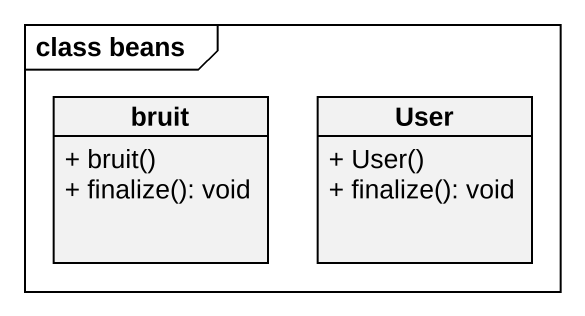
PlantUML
@startuml
mainframe class beans
hide circle
hide empty members
skinparam classAttributeIconSize 0
class bruit {
  + bruit()
  + finalize(): void
}
class User {
  + User()
  + finalize(): void
}
@enduml
